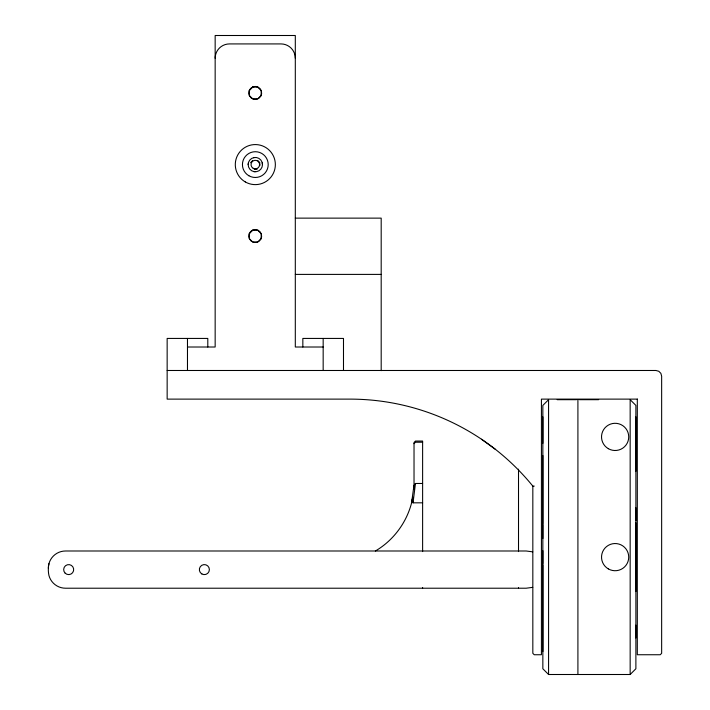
<?xml version="1.0" encoding="UTF-8"?>
<svg xmlns="http://www.w3.org/2000/svg" width="710" height="710" viewBox="0 0 710 710"><rect width="100%" height="100%" fill="white"/><g stroke="black" fill="none" stroke-linecap="round" stroke-linejoin="round"><path stroke-width="1.06" d="M542.848 416.859L542.848 668.776L548.573 674.5L630.16 674.5L635.885 668.758L635.885 416.859M422.619 502.822L413.025 502.831L415.465 483.474L422.619 483.474M411.667 502.387L413.939 485.516L415.465 483.474M248.163 164.596L248.411 162.741M412.856 496.982C408.995 519.321 394.955 539.564 375.377 550.995M250.603 162.67L252.671 160.611M414.028 443.652L415.465 442.223L422.619 442.223M253.47 157.682L255.325 157.442M532.74 587.356L526.154 588.217L65.524 588.217A17.173 17.173 0 0 1 48.937 575.482A28.081 28.081 0 0 1 48.937 563.731M254.269 169.22L257.144 169.22M295.307 218.13L381.19 218.13L381.19 370.638M295.307 274.397L381.19 274.397M187.476 347.012L215.157 347.012L215.157 35.5L295.307 35.5L295.307 347.012L323.165 347.012M167.152 370.487L655.925 370.487L658.782 371.259L660.877 373.353L661.649 376.211L661.649 653.315L660.22 654.744L637.314 654.744L637.314 399.064M637.314 399.118L541.419 399.118L541.419 654.744L534.257 654.744L532.828 653.315L532.828 486.11A235.64 235.64 0 0 0 349.995 399.118L167.152 399.118L167.152 338.43L207.799 338.43L207.799 347.012M557.164 399.686L576.484 399.686M579.351 399.686L598.654 399.686M532.828 486.11L534.257 486.11M532.74 551.856L526.154 550.995L65.524 550.995A17.173 17.173 0 0 0 48.351 568.178M253.47 171.509L255.325 171.749M481.504 439.233L495.607 449.492M257.792 160.611L259.86 162.67M412.226 499.041L413.025 502.831M262.23 162.741L262.478 164.596A7.153 7.153 0 0 1 251.739 170.79A7.153 7.153 0 0 1 251.739 158.401A7.153 7.153 0 0 1 262.478 164.596M635.885 471.254L635.885 405.41L630.16 399.686L630.16 674.5M635.885 507.748L635.885 520.634M635.885 522.782L635.885 591.483M635.885 625.12L635.885 637.997M577.913 399.686L577.913 674.5M548.573 674.5L548.573 399.686L542.848 405.41L542.848 443.342M542.848 455.509L542.848 523.696M542.848 524.575L542.848 538.526M542.848 550.694L542.848 563.571M542.848 564.796L542.848 651.602M518.513 469.141L518.513 551.581M518.513 587.631L518.513 588.217M422.619 551.581L422.619 441.052L415.465 441.052L414.028 442.481L414.028 489.199M422.619 587.631L422.619 588.217M343.489 370.487L343.489 338.43L302.842 338.43L302.842 347.012M323.165 338.43L323.165 370.487M259.86 163.628L259.86 165.545M187.476 338.43L187.476 370.487M295.307 58.229A14.315 14.315 0 0 0 280.991 43.922L229.463 43.922A14.315 14.315 0 0 0 215.157 58.229M252.769 87.073L249.281 90.561L249.281 95.486L252.769 98.974L257.695 98.974L261.182 95.486L261.182 90.561L257.695 87.073L252.769 87.073M252.769 230.209L249.281 233.688L249.281 238.622L252.769 242.101L257.695 242.101L261.182 238.622L261.182 233.688L257.695 230.209L252.769 230.209M65.134 573.147A5.005 5.005 0 0 0 73.512 570.902A5.005 5.005 0 0 0 67.379 564.769A5.005 5.005 0 0 0 65.134 573.147M201.862 573.946A5.005 5.005 0 0 0 209.379 569.606A5.005 5.005 0 0 0 201.862 565.266A5.005 5.005 0 0 0 201.862 573.946M245.305 181.946A20.04 20.04 0 0 0 275.356 164.596A20.04 20.04 0 0 0 245.305 147.245A20.04 20.04 0 0 0 245.305 181.946M248.882 175.752A12.878 12.878 0 0 0 268.202 164.596A12.878 12.878 0 0 0 248.882 153.44A12.878 12.878 0 0 0 248.882 175.752M251.313 241.125A6.443 6.443 0 0 0 261.617 236.856A6.443 6.443 0 0 0 252.769 230.067A6.443 6.443 0 0 0 251.313 241.125M251.313 97.998A6.443 6.443 0 0 0 261.617 93.729A6.443 6.443 0 0 0 252.769 86.939A6.443 6.443 0 0 0 251.313 97.998M253.177 168.314A4.295 4.295 0 0 0 259.611 164.596A4.295 4.295 0 0 0 253.177 160.877A4.295 4.295 0 0 0 253.177 168.314M608.328 448.676A13.596 13.596 0 0 0 628.732 436.898A13.596 13.596 0 0 0 608.328 425.121A13.596 13.596 0 0 0 608.328 448.676M608.328 568.905A13.596 13.596 0 0 0 628.732 557.128A13.596 13.596 0 0 0 608.328 545.36A13.596 13.596 0 0 0 608.328 568.905"/></g></svg>
